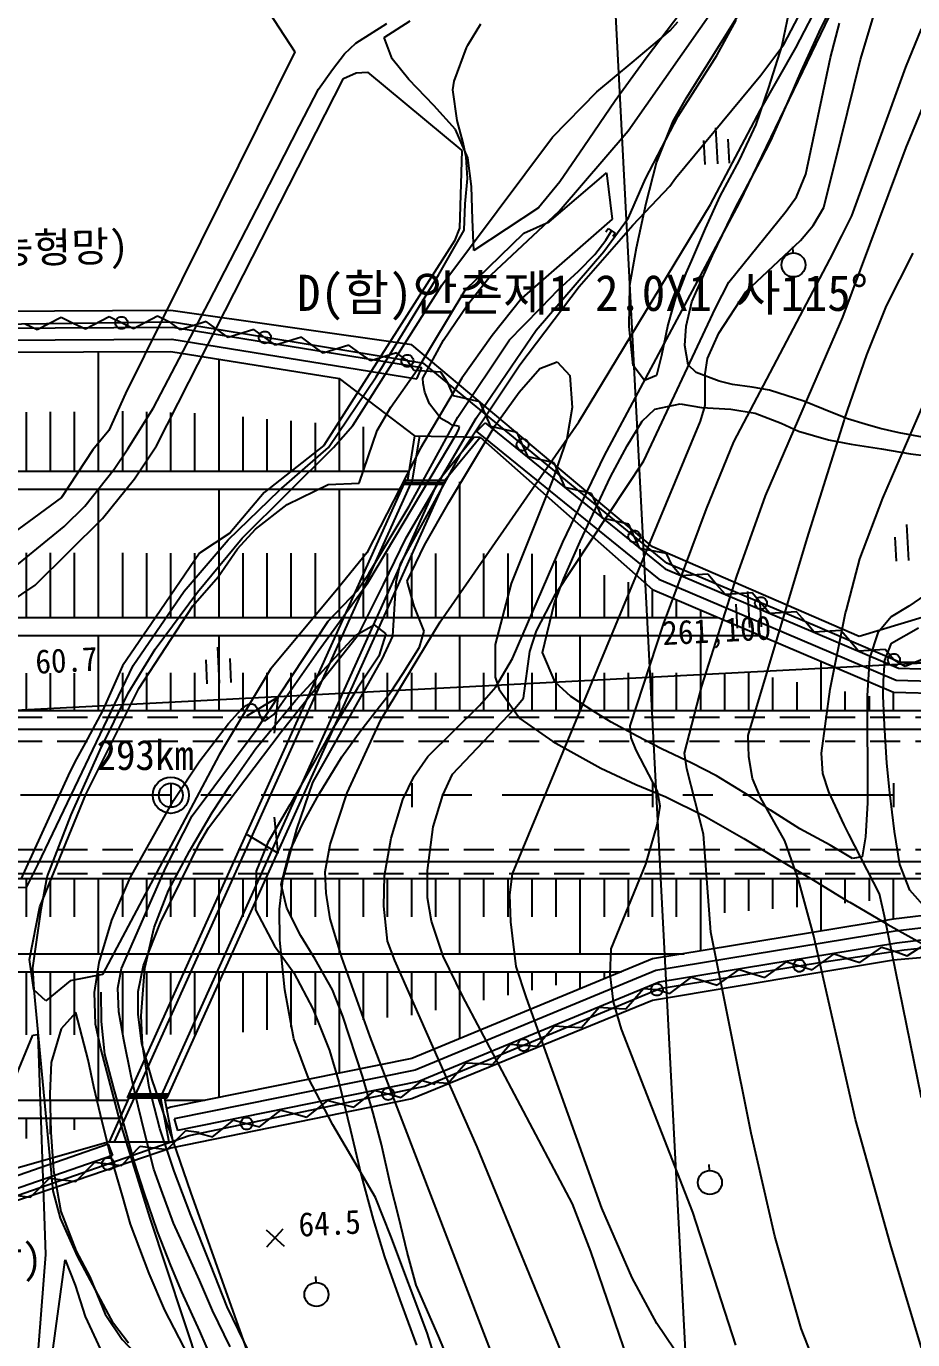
# Model space of a CAD drawing. Header units: millimetres. Extents: x 9574 to 10370, y 1103 to 1809.
# Drawn here: x 9746.5 to 9820.1, y 1427 to 1536.1 of the extents above; entities that cross this region are included whole.
import ezdxf
from ezdxf.xclip import XClip

# ---------------------------------------------------------------- set-up
doc = ezdxf.new("R2010")
doc.units = ezdxf.units.MM
doc.header["$LTSCALE"] = 10
doc.header["$MEASUREMENT"] = 0
doc.header["$XCLIPFRAME"] = 2
doc.linetypes.add('CENTER', pattern=[2, 1.25, -0.25, 0.25, -0.25])
doc.linetypes.add('HIDDEN', pattern=[0.375, 0.25, -0.125])
doc.layers.add('TZ-BASE', color=253, linetype='Continuous')
doc.layers.add('TZ-CABL', color=4, linetype='Continuous')
doc.styles.add('HANA', font='GulimChe.ttf')
doc.linetypes.add('ZIGZAG', pattern='A,0.0001,-0.2,[131,ltypeshp.shx,S=0.2,R=0,X=-0.2,Y=0],-0.4,[131,ltypeshp.shx,S=0.2,R=180,X=0.2,Y=0],-0.2', length=0.8001)

# ---------------------------------------------------------------- blocks, each defined once
blk = doc.blocks.new('JD-SDKSDK43SA')
at = {"layer": 'TZ-BASE'}
for p, q in [((152.83, -239.5), (125.38, 286.16)), ((103.02, 72.98, 59.58), (110.29, 61.74, 59.58)), ((150.91, 62.35, 65), (155.43, 71.05, 65)), ((137.96, 55.18, 63), (145.44, 65.85, 63)), ((147.21, 49.21, 67), (155.48, 66.34, 67)), ((151.89, 62.07, 66), (154.03, 66.2, 66)), ((153.82, 63.38, 71.21), (154.96, 65.67, 71.21)), ((142.35, 65.01, 61.94), (139.46, 61.23, 61.94)), ((142.82, 57.92, 65), (147.41, 65.26, 65)), ((145.33, 61.43, 64), (146.93, 64.39, 64)), ((151.3, 64.94, 65), (150.73, 62.27, 65)), ((157.26, 61.1, 69), (158.36, 64.78, 69)), ((115.37, 62.46, 60), (117.93, 64.09, 60)), ((117.7, 62.94, 61.94), (119.87, 64.31, 61.94)), ((124.66, 62.29, 61), (125.74, 64.08, 61)), ((138.31, 60.87, 62), (141.45, 63.51, 62)), ((141.45, 63.51, 62), (142.11, 64.24, 62)), ((152.34, 60.12, 71.21), (153.82, 63.38, 71.21)), ((154.77, 61.28, 68), (155.51, 64.12, 68)), ((161.04, 60.46, 70), (162.33, 63.67, 70)), ((114.42, 61.59, 60), (115.37, 62.46, 60)), ((118.38, 61.16, 61.94), (117.7, 62.94, 61.94)), ((124.55, 62.09, 61), (124.66, 62.29, 61)), ((148.98, 59.81, 65), (150.91, 62.35, 65)), ((150.73, 62.27, 65), (149.64, 58.79, 65)), ((110.29, 61.74, 59.58), (96.24, 33.36, 59.58)), ((113.41, 60.29, 60), (114.42, 61.59, 60)), ((119.75, 59.46, 61.94), (118.38, 61.16, 61.94)), ((123.53, 59.32, 61), (124.55, 62.09, 61)), ((139.46, 61.23, 61.94), (136.89, 57.69, 61.94)), ((142.12, 56.4, 64), (145.33, 61.43, 64)), ((148.97, 56.92, 66), (151.89, 62.07, 66)), ((152.74, 51.59, 68), (154.77, 61.28, 68)), ((155.62, 54.48, 69), (157.26, 61.1, 69)), ((112.25, 58.66, 60), (113.41, 60.29, 60)), ((114.33, 59.52, 60.6), (115.39, 60, 60.6)), ((115.39, 60, 60.6), (116.34, 60.06, 60.6)), ((116.34, 60.06, 60.6), (124.15, 53.56, 60.6)), ((135.36, 58.43, 62), (138.31, 60.87, 62)), ((151.38, 57.88, 71.21), (152.34, 60.12, 71.21)), ((156.55, 48.12, 70), (161.04, 60.46, 70)), ((101.5, 34.3, 60.6), (114.33, 59.52, 60.6)), ((121.85, 57.3, 61.94), (119.75, 59.46, 61.94)), ((123.41, 58.59, 61), (123.53, 59.32, 61)), ((141.89, 51.26, 65), (148.98, 59.81, 65)), ((110.67, 55.59, 60), (112.25, 58.66, 60)), ((123.78, 56.04, 61), (123.41, 58.59, 61)), ((131.69, 54.67, 62), (135.36, 58.43, 62)), ((141.72, 55.98, 65), (142.82, 57.92, 65)), ((149.64, 58.79, 65), (148.57, 55.71, 65)), ((149.82, 54.36, 71.21), (151.38, 57.88, 71.21)), ((123.63, 55.31, 61.94), (121.85, 57.3, 61.94)), ((136.89, 57.69, 61.94), (134.3, 53.86, 61.94)), ((144.8, 49.07, 66), (148.97, 56.92, 66)), ((161.05, 53.81, 71), (162.45, 57.15, 71)), ((124.27, 54.18, 61), (123.78, 56.04, 61)), ((139.41, 51.2, 64), (142.12, 56.4, 64)), ((140.32, 52.54, 65), (141.72, 55.98, 65)), ((148.57, 55.71, 65), (147.2, 52.74, 65)), ((107.59, 49.55, 60), (110.67, 55.59, 60)), ((122.49, 42.36, 62), (131.69, 54.67, 62)), ((124.66, 52.94, 61.94), (123.63, 55.31, 61.94)), ((132.24, 48.52, 63), (137.96, 55.18, 63)), ((145.22, 55.43, 65.44), (145.38, 52.44, 65.44)), ((124.15, 53.56, 60.6), (123.97, 47.11, 60.6)), ((124.53, 53, 61), (124.27, 54.18, 61)), ((134.3, 53.86, 61.94), (132.29, 50.95, 61.94)), ((144.38, 52.38, 65.44), (144.27, 54.38, 65.44)), ((146.38, 52.49, 65.44), (146.27, 54.49, 65.44)), ((149, 52.75, 71.21), (149.82, 54.36, 71.21)), ((154.22, 48.83, 69), (155.62, 54.48, 69)), ((155.8, 39.72, 71), (161.05, 53.81, 71)), ((124.62, 51.22, 61), (124.53, 53, 61)), ((124.96, 50.55, 61.94), (124.66, 52.94, 61.94)), ((139.47, 49.17, 65), (140.32, 52.54, 65)), ((147.2, 52.74, 65), (145.58, 49.77, 65)), ((147.65, 50.22, 71.21), (149, 52.75, 71.21)), ((131.42, 47.64, 62.94), (135.96, 51.5, 62.94)), ((135.96, 51.5, 62.94), (136.18, 51.71, 62.94)), ((136.18, 51.71, 62.94), (136.65, 47.86, 62.94)), ((151.95, 49.71, 68), (152.74, 51.59, 68)), ((124.43, 49.13, 61), (124.62, 51.22, 61)), ((125.06, 47.83, 61.94), (124.96, 50.55, 61.94)), ((132.29, 50.95, 61.94), (130.52, 48.79, 61.94)), ((137.99, 47.95, 64), (139.41, 51.2, 64)), ((138.36, 47.35, 65), (141.43, 50.6, 65)), ((141.43, 50.6, 65), (141.89, 51.26, 65)), ((146.95, 48.89, 71.21), (147.65, 50.22, 71.21)), ((103.15, 40.95, 60), (107.59, 49.55, 60)), ((124.35, 46.94, 61), (124.43, 49.13, 61)), ((135.98, 28.17, 67), (147.21, 49.21, 67)), ((138.66, 45.47, 65), (139.47, 49.17, 65)), ((145.58, 49.77, 65), (144.36, 47.08, 65)), ((151.08, 48.5, 68), (151.95, 49.71, 68)), ((130.52, 48.79, 61.94), (125.16, 45.24, 61.94)), ((126.59, 43.23, 63), (132.24, 48.52, 63)), ((135.84, 34.26, 66), (144.8, 49.07, 66)), ((145.81, 46.56, 71.21), (146.95, 48.89, 71.21)), ((146.32, 42.62, 68), (151.08, 48.5, 68)), ((153.34, 47.33, 69), (154.22, 48.83, 69)), ((155.72, 46.47, 70), (156.55, 48.12, 70)), ((122.26, 43.26, 61), (124.35, 46.94, 61)), ((123.97, 47.11, 60.6), (123.54, 46.06, 60.6)), ((125.16, 45.24, 61.94), (125.06, 47.83, 61.94)), ((136.65, 47.86, 62.94), (129.14, 41.3, 62.94)), ((129.3, 46.7, 62.94), (131.42, 47.64, 62.94)), ((133.91, 42.26, 65), (138.36, 47.35, 65)), ((135.96, 45.17, 64), (137.99, 47.95, 64)), ((136.12, 46.81, 63.04), (136.32, 47.08, 63.04)), ((136.32, 47.08, 63.04), (136.89, 46.68, 63.04)), ((144.36, 47.08, 65), (143.2, 44.36, 65)), ((152.27, 46.09, 69), (153.34, 47.33, 69)), ((123.54, 46.06, 60.6), (112.7, 29.04, 60.6)), ((124.43, 41.94, 62.94), (129.3, 46.7, 62.94)), ((135.21, 44.91, 63.04), (136.11, 46.11, 63.04)), ((136.11, 46.11, 63.04), (136.6, 46.88, 63.04)), ((136.89, 46.68, 63.04), (136.69, 46.4, 63.04)), ((144.99, 44.82, 71.21), (145.81, 46.56, 71.21)), ((147.74, 41.81, 69), (152.27, 46.09, 69)), ((154.72, 44.51, 70), (155.72, 46.47, 70)), ((130.34, 38.62, 64), (135.96, 45.17, 64)), ((133.84, 43.52, 63.04), (135.21, 44.91, 63.04)), ((138.12, 42.36, 65), (138.66, 45.47, 65)), ((144.04, 42.73, 71.21), (144.99, 44.82, 71.21)), ((151.62, 45.54, 71.08), (151.65, 45.05, 71.08)), ((159.43, 40.65, 72), (161.64, 45.02, 72)), ((143.2, 44.36, 65), (142, 41.63, 65)), ((146.76, 29.36, 70), (154.72, 44.51, 70)), ((117.05, 34.75, 61), (122.26, 43.26, 61)), ((124.62, 40.74, 63), (126.59, 43.23, 63)), ((132.17, 41.97, 63.04), (133.84, 43.52, 63.04)), ((143.27, 40.97, 71.21), (144.04, 42.73, 71.21)), ((145.23, 40.46, 68), (146.32, 42.62, 68)), ((115.1, 30.7, 62), (122.49, 42.36, 62)), ((120.44, 35.33, 62.94), (124.43, 41.94, 62.94)), ((128.97, 35.75, 65), (133.91, 42.26, 65)), ((130.78, 40.53, 63.04), (132.17, 41.97, 63.04)), ((138.05, 38.93, 65), (138.12, 42.36, 65)), ((142, 41.63, 65), (141.28, 39.07, 65)), ((145.51, 38.37, 69), (147.74, 41.81, 69)), ((98.56, 32.18, 60), (103.15, 40.95, 60)), ((122.64, 37.79, 63), (124.62, 40.74, 63)), ((129.14, 41.3, 62.94), (126.69, 38.19, 62.94)), ((129.25, 38.98, 63.04), (130.78, 40.53, 63.04)), ((139.27, 27.77, 68), (145.23, 40.46, 68)), ((142.78, 38.96, 71.21), (143.27, 40.97, 71.21)), ((157.78, 36.58, 72), (159.43, 40.65, 72)), ((100, 40.27), (80, 40.16)), ((100, 40.27), (80, 40.16)), ((90.89, 39.67), (88.91, 38.65)), ((91.9, 39.19), (90.89, 39.67)), ((94.89, 39.73), (92.91, 38.7)), ((95.9, 39.24), (94.89, 39.73)), ((98.89, 39.78), (96.91, 38.75)), ((99.9, 39.29), (98.89, 39.78)), ((100.81, 38.67), (99.9, 39.33)), ((120, 37.42), (100, 40.27)), ((102.94, 39.34), (100.81, 38.67)), ((103.85, 38.68), (102.94, 39.34)), ((149.39, 24.86, 71), (155.64, 39.31, 71)), ((155.64, 39.31, 71), (155.8, 39.72, 71)), ((79.97, 38.76), (100.15, 38.87)), ((88.91, 38.65), (87.9, 39.13)), ((92.91, 38.7), (91.9, 39.19)), ((96.91, 38.75), (95.9, 39.24)), ((100.15, 38.87), (120.85, 35.53)), ((104.76, 38.03), (103.85, 38.68)), ((106.89, 38.69), (104.76, 38.03)), ((107.8, 38.03), (106.89, 38.69)), ((126.69, 38.19, 62.94), (124.16, 34.63, 62.94)), ((125.36, 31.32, 64), (130.34, 38.62, 64)), ((128.11, 37.82, 63.04), (129.25, 38.98, 63.04)), ((138.38, 35.7, 65), (138.05, 38.93, 65)), ((141.28, 39.07, 65), (140.75, 36.53, 65)), ((142.67, 37.37, 71.21), (142.78, 38.96, 71.21)), ((144.55, 36.27, 69), (145.51, 38.37, 69)), ((79.98, 37.76), (100.15, 37.87)), ((100.08, 37.87), (120.43, 34.58)), ((108.7, 37.38), (107.8, 38.03)), ((110.84, 38.04), (108.7, 37.38)), ((111.74, 37.38), (110.84, 38.04)), ((112.65, 36.73), (111.74, 37.38)), ((114.79, 37.39), (112.65, 36.73)), ((115.69, 36.73), (114.79, 37.39)), ((140, 20.64), (120, 37.42)), ((120.92, 34.65, 63), (122.64, 37.79, 63)), ((123.83, 31.4, 63.04), (128.11, 37.82, 63.04)), ((142.95, 35.74, 71.21), (142.67, 37.37, 71.21)), ((80, 36.76), (100, 36.87)), ((94, 26.93), (94, 36.84)), ((100, 36.87), (114, 34.61)), ((104, 26.93), (104, 36.22)), ((116.6, 36.08), (115.69, 36.73)), ((118.73, 36.74), (116.6, 36.08)), ((119.64, 36.08), (118.73, 36.74)), ((120.18, 35.27), (119.56, 36.2)), ((140.75, 36.53, 65), (140.32, 34.86, 65)), ((144.37, 34.99, 69), (144.55, 36.27, 69)), ((155.95, 31.25, 72), (157.78, 36.58, 72)), ((118.26, 32.23, 62.94), (120.44, 35.33, 62.94)), ((122.41, 35.14), (120.18, 35.27)), ((120.43, 34.58), (120.85, 35.53)), ((123.03, 34.2), (122.41, 35.14)), ((124.11, 28.45, 65), (128.97, 35.75, 65)), ((128.91, 33.48, 71.17), (130.64, 35.46, 71.17)), ((130.64, 35.46, 71.17), (132.09, 36, 71.17)), ((132.09, 36, 71.17), (133.13, 34.86, 71.17)), ((139.32, 34.44, 65), (138.38, 35.7, 65)), ((143.61, 35.11, 71.21), (142.95, 35.74, 71.21)), ((145.52, 34.39, 71.21), (143.61, 35.11, 71.21)), ((144.37, 32.38, 69), (144.37, 34.99, 69)), ((98.81, 29.02, 60.6), (101.5, 34.3, 60.6)), ((113.08, 28.89, 61), (117.05, 34.75, 61)), ((114, 26.93), (114, 34.61)), ((120.27, 29.86), (114, 34.61)), ((124.16, 34.63, 62.94), (120.73, 28.82, 62.94)), ((120.94, 34.19, 63), (120.92, 34.65, 63)), ((121.08, 33.47, 63), (120.94, 34.19, 63)), ((123.48, 33.18), (123.03, 34.2)), ((133.13, 34.86, 71.17), (133.33, 32.2, 71.17)), ((133.89, 31.03, 66), (135.84, 34.26, 66)), ((140.32, 34.86, 65), (139.32, 34.44, 65)), ((146.65, 34.12, 71.21), (145.52, 34.39, 71.21)), ((148.27, 33.9, 71.21), (146.65, 34.12, 71.21)), ((149.71, 33.66, 71.21), (148.27, 33.9, 71.21)), ((96.24, 33.36, 59.58), (94.85, 30.29, 59.58)), ((121.47, 32.51, 63), (121.08, 33.47, 63)), ((125.66, 32.68), (123.48, 33.18)), ((126.94, 30.72, 71.17), (128.91, 33.48, 71.17)), ((152.57, 32.72, 71.21), (149.71, 33.66, 71.21)), ((88, 26.93), (88, 31.83)), ((90, 26.93), (90, 31.85)), ((92, 26.93), (92, 31.86)), ((96, 26.93), (96, 31.89)), ((96.43, 28.77, 60), (98.56, 32.18, 60)), ((98, 26.93), (98, 31.84)), ((100, 26.93), (100, 31.79)), ((102, 26.93), (102, 31.74)), ((117.13, 30.29, 62.94), (118.26, 32.23, 62.94)), ((122.41, 31.29, 63), (121.47, 32.51, 63)), ((126.12, 31.66), (125.66, 32.68)), ((126.57, 30.64), (126.12, 31.66)), ((133.33, 32.2, 71.17), (132.88, 29.61, 71.17)), ((139.14, 31.06, 73), (140.19, 32.06, 73)), ((140.19, 32.06, 73), (142.3, 32.52, 73)), ((142.3, 32.52, 73), (144.05, 32.22, 73)), ((143.97, 31.07, 69), (144.37, 32.38, 69)), ((144.05, 32.22, 73), (146.49, 32.07, 73)), ((146.49, 32.07, 73), (148.52, 31.74, 73)), ((148.52, 31.74, 73), (150.67, 30.91, 73)), ((154.2, 32.06, 71.21), (152.57, 32.72, 71.21)), ((155.9, 31.39, 71.21), (154.2, 32.06, 71.21)), ((159.11, 24.67, 73), (162.37, 32.15, 73)), ((106, 26.93), (106, 31.42)), ((108, 26.93), (108, 31.25)), ((110, 26.93), (110, 31.09)), ((112, 26.93), (112, 30.93)), ((113.5, 28.89, 62), (115.1, 30.7, 62)), ((116, 26.93), (116, 30.61)), ((119.53, 21.39, 64), (125.36, 31.32, 64)), ((119.78, 24.01, 63.04), (123.83, 31.4, 63.04)), ((122.37, 14.41, 66), (133.89, 31.03, 66)), ((123.16, 30.89, 63), (122.41, 31.29, 63)), ((123.42, 30.71, 63), (123.16, 30.89, 63)), ((123.71, 30.68, 63), (123.42, 30.71, 63)), ((123.96, 30.64, 63), (123.71, 30.68, 63)), ((123.9, 30.4, 63), (123.96, 30.64, 63)), ((125.13, 27.71, 71.17), (126.94, 30.72, 71.17)), ((125.38, 30.22), (126.09, 30.93)), ((126.09, 30.93), (141.05, 18.82)), ((128.75, 30.14), (126.57, 30.64)), ((128.37, -6.52, 69), (143.97, 31.07, 69)), ((137.9, 29.03, 73), (139.14, 31.06, 73)), ((150.67, 30.91, 73), (152.12, 30.24, 73)), ((152.83, 21.32, 72), (155.9, 31.09, 72)), ((156.2, 31.27, 71.21), (155.9, 31.39, 71.21)), ((155.9, 31.09, 72), (155.95, 31.25, 72)), ((157.65, 30.81, 71.21), (156.2, 31.27, 71.21)), ((158.89, 30.46, 71.21), (157.65, 30.81, 71.21)), ((94.85, 30.29, 59.58), (93.52, 28.68, 59.58)), ((115.63, 25.91, 62.94), (117.13, 30.29, 62.94)), ((116.35, 17.65, 63), (123.77, 30.09, 63)), ((119.67, 26.16), (120.27, 29.86)), ((120.06, 26.16), (120.66, 29.85)), ((120.27, 29.86), (125.68, 29.75)), ((122.25, 26.16), (125.19, 29.76)), ((122.75, 26.16), (125.68, 29.75)), ((123.77, 30.09, 63), (123.9, 30.4, 63)), ((125.38, 30.22), (140.52, 17.96)), ((125.68, 29.75), (140, 17.09)), ((129.21, 29.12), (128.75, 30.14)), ((132.88, 29.61, 71.17), (131.68, 26.16, 71.17)), ((152.12, 30.24, 73), (154.61, 29.53, 73)), ((154.61, 29.53, 73), (155.92, 29.28, 73)), ((160.49, 30.09, 71.21), (158.89, 30.46, 71.21)), ((162.41, 29.75, 71.21), (160.49, 30.09, 71.21)), ((93.52, 28.68, 59.58), (90.92, 24.73, 59.58)), ((95.3, 27.08, 60), (96.43, 28.77, 60)), ((96.98, 26.28, 60.6), (98.81, 29.02, 60.6)), ((105.93, 21.35, 62), (113.5, 28.89, 62)), ((112.7, 29.04, 60.6), (107.76, 25.16, 60.6)), ((109, 25.3, 61), (113.08, 28.89, 61)), ((120.73, 28.82, 62.94), (116.28, 20.13, 62.94)), ((123.99, 28.23, 65), (124.11, 28.45, 65)), ((129.66, 28.1), (129.21, 29.12)), ((136.51, 26.46, 73), (137.9, 29.03, 73)), ((144.47, 23.8, 70), (146.76, 29.36, 70)), ((155.92, 29.28, 73), (156.49, 29.17, 73)), ((156.49, 29.17, 73), (159, 28.78, 73)), ((159, 28.78, 73), (161.41, 28.37, 73)), ((161.41, 28.37, 73), (174.87, 26.72, 73)), ((119.04, 19.17, 65), (123.99, 28.23, 65)), ((123.07, 24.33, 71.17), (125.13, 27.71, 71.17)), ((131.84, 27.6), (129.66, 28.1)), ((132.3, 26.58), (131.84, 27.6)), ((131.93, 16.71, 68), (139.27, 27.77, 68)), ((132.56, 21.01, 67), (135.98, 28.17, 67)), ((80, 26.93), (100, 26.93)), ((92.86, 24.01, 60), (95.3, 27.08, 60)), ((94.33, 22.98, 60.6), (96.98, 26.28, 60.6)), ((100, 26.93), (119.79, 26.93)), ((132.75, 25.56), (132.3, 26.58)), ((134, 21.08, 73), (136.51, 26.46, 73)), ((80, 25.43), (100, 25.43)), ((94, 14.76), (94, 25.43)), ((96.4, -25.14), (119.51, 26.16)), ((96.95, -25.14), (120.06, 26.16)), ((99.14, -25.14), (122.25, 26.16)), ((99.69, -25.14), (122.8, 26.16)), ((100, 25.43), (119.18, 25.43)), ((104, 14.76), (104, 25.43)), ((104.75, 21.21, 61), (109, 25.3, 61)), ((107.76, 25.16, 60.6), (104.91, 21.78, 60.6)), ((109.65, 24.16, 62.94), (113.07, 25.82, 62.94)), ((113.07, 25.82, 62.94), (115.63, 25.91, 62.94)), ((114, 14.76), (114, 25.43)), ((119.36, 25.83), (122.65, 25.83)), ((119.43, 25.98), (122.72, 25.98)), ((119.51, 26.16), (122.8, 26.16)), ((124, 14.76), (124, 26.04)), ((131.68, 26.16, 71.17), (130.57, 23.4, 71.17)), ((134.93, 25.06), (132.75, 25.56)), ((90.92, 24.73, 59.58), (82.13, 18.3, 59.58)), ((91.15, 22.33, 60), (92.86, 24.01, 60)), ((107.04, 22.1, 62.94), (109.65, 24.16, 62.94)), ((116.45, 18.43, 63.04), (119.78, 24.01, 63.04)), ((121.05, 20.77, 71.17), (123.07, 24.33, 71.17)), ((135.39, 24.04), (134.93, 25.06)), ((135.84, 23.02), (135.39, 24.04)), ((147, 18.21, 71), (149.39, 24.86, 71)), ((157.22, 19.65, 73), (159.11, 24.67, 73)), ((88.74, 17.45, 60.6), (94.33, 22.98, 60.6)), ((130.57, 23.4, 71.17), (129.42, 20.51, 71.17)), ((138.02, 22.52), (135.84, 23.02)), ((140.91, 14.2, 70), (144.47, 23.8, 70)), ((86.29, 18.37, 60), (91.15, 22.33, 60)), ((105.53, 20.48, 62.94), (107.04, 22.1, 62.94)), ((138.48, 21.5), (138.02, 22.52)), ((161.09, 22.49, 71.11), (161.25, 19.49, 71.11)), ((101.1, 16.95, 61), (104.75, 21.21, 61)), ((102.2, 16.88, 62), (105.93, 21.35, 62)), ((104.91, 21.78, 60.6), (102.37, 20.11, 60.6)), ((117.65, 17.52, 64), (119.53, 21.39, 64)), ((119.62, 17.79, 71.17), (121.05, 20.77, 71.17)), ((128.36, 11.37, 67), (132.56, 21.01, 67)), ((132.62, 18, 73), (134, 21.08, 73)), ((138.95, 20.51), (138.47, 21.52)), ((147.95, 4.97, 72), (152.83, 21.32, 72)), ((160.25, 19.44, 71.11), (160.14, 21.44, 71.11)), ((88, 14.76), (88, 20.14)), ((90, 14.76), (90, 20.14)), ((92, 14.76), (92, 20.13)), ((96, 14.76), (96, 20.13)), ((98, 14.76), (98, 20.12)), ((102.37, 20.11, 60.6), (98.74, 14.8, 60.6)), ((100, 14.76), (100, 20.12)), ((102, 14.76), (102, 20.11)), ((103.93, 18.15, 62.94), (105.53, 20.48, 62.94)), ((106, 14.76), (106, 20.11)), ((108, 14.76), (108, 20.1)), ((110, 14.76), (110, 20.1)), ((112, 14.76), (112, 20.1)), ((116.28, 20.13, 62.94), (113.87, 17.17, 62.94)), ((116, 14.76), (116, 20.09)), ((118, 14.76), (118, 20.09)), ((120, 14.76), (120, 20.08)), ((122, 14.76), (122, 20.08)), ((126, 14.76), (126, 20.07)), ((128, 14.76), (128, 20.07)), ((129.42, 20.51, 71.17), (128.27, 17.6, 71.17)), ((130, 14.76), (130, 20.06)), ((134, 14.76), (134, 20.45)), ((141.15, 20.09), (138.95, 20.51)), ((157.15, 13.2), (140, 20.64)), ((141.64, 19.08), (141.15, 20.09)), ((156.09, 15.39, 73), (157.22, 19.65, 73)), ((179.33, 19.84), (157.15, 13.2)), ((179.33, 19.84), (157.15, 13.2)), ((118.72, 17.7, 65), (119.04, 19.17, 65)), ((132, 14.76), (132, 19.47)), ((141.05, 18.82), (160.43, 10.55)), ((142.36, 18.23), (141.64, 19.08)), ((101.82, 15.73, 62.94), (103.93, 18.15, 62.94)), ((112.23, 11.97, 63), (116.35, 17.65, 63)), ((115.48, 16.99, 63.04), (116.45, 18.43, 63.04)), ((115.58, 13.34, 64), (117.65, 17.52, 64)), ((118.44, 13.21, 65), (118.72, 17.7, 65)), ((120.19, 15.72, 71.17), (119.62, 17.79, 71.17)), ((128.27, 17.6, 71.17), (126.92, 12.52, 71.17)), ((131.86, 15.98, 73), (132.62, 18, 73)), ((136, 14.76), (136, 18.28)), ((138, 14.76), (138, 17.69)), ((140.52, 17.96), (160.22, 9.56)), ((144.59, 18.37), (142.36, 18.23)), ((144.1, 9.05, 71), (147, 18.21, 71)), ((145.32, 17.52), (144.59, 18.37)), ((146.05, 16.67), (145.32, 17.52)), ((0, 2.51), (280, 17.13)), ((85.38, 15.19, 60.6), (88.74, 17.45, 60.6)), ((96.86, 10.77, 61), (101.1, 16.95, 61)), ((98.7, 12.13, 62), (102.2, 16.88, 62)), ((113.87, 17.17, 62.94), (111.96, 14.87, 62.94)), ((114.33, 15.78, 63.04), (115.48, 16.99, 63.04)), ((130.36, 13.67, 68), (131.93, 16.71, 68)), ((140, 14.76), (140, 17.09)), ((140, 17.09), (160, 8.56)), ((148.28, 16.81), (146.05, 16.67)), ((147.89, 16.93, 71.11), (148.05, 13.93, 71.11)), ((149, 15.96), (148.28, 16.81)), ((163.42, 17.18, 73), (161.29, 15.71, 73)), ((97.34, 8.86, 62.94), (101.82, 15.73, 62.94)), ((113.07, 14.45, 63.04), (114.33, 15.78, 63.04)), ((121.04, 13.63, 71.17), (120.19, 15.72, 71.17)), ((130.87, 11.85, 73), (131.86, 15.98, 73)), ((142, 14.76), (142, 16.24)), ((144, 14.76), (144, 15.39)), ((147.05, 13.88, 71.11), (146.95, 15.88, 71.11)), ((149.05, 13.98, 71.11), (148.94, 15.98, 71.11)), ((149.73, 15.11), (149, 15.96)), ((156.02, 15.15, 73), (156.09, 15.39, 73)), ((161.29, 15.71, 73), (159.81, 14.81, 73)), ((80, 14.76), (100, 14.76)), ((98.74, 14.8, 60.6), (95.98, 10.76, 60.6)), ((100, 14.76), (120, 14.76)), ((107.08, 5.4, 63.04), (113.07, 14.45, 63.04)), ((111.96, 14.87, 62.94), (108.27, 10.48, 62.94)), ((117.44, 6.28, 66), (122.37, 14.41, 66)), ((120, 14.76), (140, 14.76)), ((138.13, 5.76, 70), (140.91, 14.2, 70)), ((140, 14.76), (145.46, 14.76)), ((151.96, 15.25), (149.73, 15.11)), ((152.69, 14.4), (151.96, 15.25)), ((153.41, 13.55), (152.69, 14.41)), ((154.76, 8.81, 73), (156.02, 15.15, 73)), ((159.81, 14.81, 73), (158.71, 13.49, 73)), ((80, 13.26), (100, 13.26)), ((94, 7.05), (94, 13.26)), ((100, 13.26), (120, 13.26)), ((104, 7.05), (104, 13.26)), ((109.16, 5.26, 64), (115.58, 13.34, 64)), ((113.27, 11.05, 64.9), (115.36, 13.31, 64.9)), ((114, 7.05), (114, 13.26)), ((115.36, 13.31, 64.9), (116.88, 14.17, 64.9)), ((116.88, 14.17, 64.9), (117.85, 13.4, 64.9)), ((117.85, 13.4, 64.9), (117.27, 11.56, 64.9)), ((117.54, 11.31, 65), (118.44, 13.21, 65)), ((120, 13.26), (140, 13.26)), ((120.65, 12.29, 71.17), (121.04, 13.63, 71.17)), ((124, 7.05), (124, 13.26)), ((129.81, 11.94, 68), (130.36, 13.67, 68)), ((134, 7.05), (134, 13.26)), ((140, 13.26), (148.98, 13.26)), ((144, 7.05), (144, 13.26)), ((155.64, 13.68), (153.41, 13.55)), ((156.37, 12.83), (155.64, 13.68)), ((158.71, 13.49, 73), (158.01, 11.39, 73)), ((159.85, 12.64, 75.77), (162.07, 13.9, 75.77)), ((96.45, 8.47, 62), (98.7, 12.13, 62)), ((103.87, 12.3, 62.63), (104.02, 9.3, 62.63)), ((119.29, 10.15, 71.17), (120.65, 12.29, 71.17)), ((126.92, 12.52, 71.17), (126.92, 9.81, 71.17)), ((157.09, 11.98), (156.37, 12.83)), ((159.32, 12.11), (157.09, 11.98)), ((159.3, 11.23, 75.77), (159.85, 12.64, 75.77)), ((160.04, 11.25), (159.32, 12.11)), ((103.02, 9.25, 62.63), (102.92, 11.25, 62.63)), ((105.02, 9.36, 62.63), (104.92, 11.35, 62.63)), ((108.56, 6.72, 63), (112.23, 11.97, 63)), ((110.36, 7.87, 64.9), (113.27, 11.05, 64.9)), ((111.79, 1.07, 65), (117.54, 11.31, 65)), ((117.27, 11.56, 64.9), (115.51, 8.91, 64.9)), ((126.99, 9.02, 67), (128.36, 11.37, 67)), ((129.29, 8.06, 68), (129.81, 11.94, 68)), ((131.92, 9.4, 73), (130.87, 11.85, 73)), ((154, 7.05), (154, 11.12)), ((158.01, 11.39, 73), (157.81, 8.25, 73)), ((159.17, 9.51, 75.77), (159.3, 11.23, 75.77)), ((160.97, 10.7), (160.01, 11.27)), ((163.04, 11.55), (160.97, 10.7)), ((88, 7.05), (88, 10.15)), ((88.99, -5.71, 61), (96.86, 10.77, 61)), ((90, 7.05), (90, 10.15)), ((92, 7.05), (92, 10.15)), ((95.98, 10.76, 60.6), (94.33, 7.01, 60.6)), ((96, 7.05), (96, 10.16)), ((98, 7.05), (98, 10.16)), ((100, 7.05), (100, 10.16)), ((102, 7.05), (102, 10.16)), ((108.27, 10.48, 62.94), (104, 3.35, 62.94)), ((106, 7.05), (106, 10.16)), ((108, 7.05), (108, 10.16)), ((110, 7.05), (110, 10.16)), ((112, 7.05), (112, 10.16)), ((116, 7.05), (116, 10.16)), ((118, 7.05), (118, 10.16)), ((118.23, 8.53, 71.17), (119.29, 10.15, 71.17)), ((120, 7.05), (120, 10.16)), ((122, 7.05), (122, 10.16)), ((126, 7.05), (126, 10.16)), ((128, 7.05), (128, 10.16)), ((130, 7.05), (130, 10.16)), ((132, 7.05), (132, 10.16)), ((136, 7.05), (136, 10.16)), ((138, 7.05), (138, 10.16)), ((140, 7.05), (140, 10.16)), ((142, 7.05), (142, 10.16)), ((146, 7.05), (146, 10.16)), ((148, 7.05), (148, 10.16)), ((160.43, 10.55), (179.82, 10.01)), ((92.93, 0.07, 62.94), (97.34, 8.86, 62.94)), ((115.51, 8.91, 64.9), (113.41, 5.48, 64.9)), ((125.64, 7.46, 67), (126.99, 9.02, 67)), ((126.92, 9.81, 71.17), (127.25, 8.79, 71.17)), ((127.25, 8.79, 71.17), (128.99, 6.38, 71.17)), ((133.2, 8.21, 73), (131.92, 9.4, 73)), ((142.65, 3.49, 71), (144.1, 9.05, 71)), ((150, 7.05), (150, 9.77)), ((152, 7.05), (152, 9.39)), ((154.03, 3.49, 73), (154.76, 8.81, 73)), ((159.16, 8.24, 75.77), (159.17, 9.51, 75.77)), ((160.22, 9.56), (179.91, 9.01)), ((94.12, 3.77, 62), (96.45, 8.47, 62)), ((106.32, 6.6, 63.04), (108.89, 8.14, 63.04)), ((107.05, 3.88, 64.9), (110.36, 7.87, 64.9)), ((108.89, 8.14, 63.04), (108.59, 5.15, 63.04)), ((117.32, 7.37, 71.17), (118.23, 8.53, 71.17)), ((128.56, 7.21, 68), (129.29, 8.06, 68)), ((135.12, 6.95, 73), (133.2, 8.21, 73)), ((156, 7.05), (156, 8.62)), ((157.81, 8.25, 73), (157.83, 5.63, 73)), ((158, 7.05), (158, 8.23)), ((159.25, 5.86, 75.77), (159.16, 8.24, 75.77)), ((160, 7.05), (160, 8.56)), ((160, 8.56), (180, 8)), ((80, 7.05), (100, 7.05)), ((94.33, 7.01, 60.6), (92.87, 4.33, 60.6)), ((100, 7.05), (120, 7.05)), ((104.79, 5.96, 63), (105.86, 7.15, 63)), ((105.86, 7.15, 63), (106.24, 7.46, 63)), ((106.24, 7.46, 63), (106.45, 7.58, 63)), ((106.45, 7.58, 63), (106.74, 7.6, 63)), ((106.74, 7.6, 63), (106.96, 7.5, 63)), ((106.96, 7.5, 63), (107.23, 7.15, 63)), ((107.23, 7.15, 63), (107.37, 6.69, 63)), ((107.37, 6.69, 63), (107.57, 6.27, 63)), ((107.86, 6.21, 63), (108.56, 6.72, 63)), ((115.78, 5.39, 71.17), (117.32, 7.37, 71.17)), ((120, 7.05), (140, 7.05)), ((121.35, 3.23, 67), (125.64, 7.46, 67)), ((123.39, 1.75, 68), (128.56, 7.21, 68)), ((136.57, 6.06, 73), (135.12, 6.95, 73)), ((140, 7.05), (160, 7.05)), ((160, 7.05), (180, 7.05)), ((102.41, 2.87, 63), (104.79, 5.96, 63)), ((107.57, 6.27, 63), (107.65, 6.2, 63)), ((107.65, 6.2, 63), (107.86, 6.21, 63)), ((113.41, 5.48, 64.9), (111.85, 2.67, 64.9)), ((114.65, 0.2, 66), (117.44, 6.28, 66)), ((128.99, 6.38, 71.17), (131.71, 4.47, 71.17)), ((138.72, 4.91, 73), (136.57, 6.06, 73)), ((138.23, 4.78, 70), (138.13, 5.76, 70)), ((157.83, 5.63, 73), (157.85, 2.4, 73)), ((159.46, 2.68, 75.77), (159.25, 5.86, 75.77)), ((101.77, -1.71, 63.04), (107.08, 5.4, 63.04)), ((103.13, -2.7, 64), (109.16, 5.26, 64)), ((114.2, 3.18, 71.17), (115.78, 5.39, 71.17)), ((131.71, 4.47, 71.17), (135.7, 2.26, 71.17)), ((138.64, 3.76, 70), (138.23, 4.78, 70)), ((140.73, 3.85, 73), (138.72, 4.91, 73)), ((147.99, 3.2, 72), (147.95, 4.97, 72)), ((91.73, -1.61, 62), (94.12, 3.77, 62)), ((92.87, 4.33, 60.6), (92.03, 2.79, 60.6)), ((104, 3.35, 62.94), (94.31, -14.89, 62.94)), ((104.93, 0.83, 64.9), (107.05, 3.88, 64.9)), ((140.41, 0.35, 70), (138.64, 3.76, 70)), ((143.27, 2.67, 73), (140.73, 3.85, 73)), ((142.85, 2.19, 71), (142.65, 3.49, 71)), ((154.13, 1.81, 73), (154.03, 3.49, 73)), ((92.03, 2.79, 60.6), (91.48, 1.63, 60.6)), ((100.22, -0.43, 63), (102.41, 2.87, 63)), ((111.85, 2.67, 64.9), (109.88, -0.78, 64.9)), ((112.3, 0.06, 71.17), (114.2, 3.18, 71.17)), ((120.21, 1.59, 67), (121.35, 3.23, 67)), ((135.7, 2.26, 71.17), (138.61, 0.89, 71.17)), ((144.23, -3.24, 71), (142.85, 2.19, 71)), ((145.3, 1.62, 73), (143.27, 2.67, 73)), ((148.3, 1.39, 72), (147.99, 3.2, 72)), ((157.85, 2.4, 73), (157.85, -0.63, 73)), ((159.69, 0.21, 75.77), (159.46, 2.68, 75.77)), ((91.48, 1.63, 60.6), (87.55, -6.96, 60.6)), ((119.25, -0.35, 67), (120.21, 1.59, 67)), ((122.57, 0.02, 68), (123.39, 1.75, 68)), ((148.03, -0.05, 73), (145.3, 1.62, 73)), ((148.97, -0.19, 72), (148.3, 1.39, 72)), ((154.65, 0.29, 73), (154.13, 1.81, 73)), ((89.11, -9.26, 62.94), (92.93, 0.07, 62.94)), ((100, 1), (100, -1)), ((103.44, -1.42, 64.9), (104.93, 0.83, 64.9)), ((110.46, -2.82, 65), (111.79, 1.07, 65)), ((110.95, -2.34, 71.17), (112.3, 0.06, 71.17)), ((113.24, -4.08, 66), (114.65, 0.2, 66)), ((120, 1), (120, -1)), ((121.78, -2.63, 68), (122.57, 0.02, 68)), ((138.61, 0.89, 71.17), (141.09, -0.14, 71.17)), ((140, 1), (140, -1)), ((140.62, -0.9, 70), (140.41, 0.35, 70)), ((155.91, -2.45, 73), (154.65, 0.29, 73)), ((160.08, -3, 75.77), (159.69, 0.21, 75.77)), ((160, 1), (160, -1)), ((96.63, -6.85, 63), (100.22, -0.43, 63)), ((109.88, -0.78, 64.9), (108.06, -3.92, 64.9)), ((118.3, -3.56, 67), (119.25, -0.35, 67)), ((140.39, -2.48, 70), (140.62, -0.9, 70)), ((141.09, -0.14, 71.17), (144.29, -1.71, 71.17)), ((149.8, -1.25, 73), (148.03, -0.05, 73)), ((150.97, -3.78, 72), (148.97, -0.19, 72)), ((157.85, -0.63, 73), (157.68, -3.45, 73)), ((89.73, -6.76, 62), (91.73, -1.61, 62)), ((99.59, -6.01, 63.04), (101.77, -1.71, 63.04)), ((101.55, -4.65, 64.9), (103.44, -1.42, 64.9)), ((108.91, -4.8, 63.04), (108.6, -1.81, 63.04)), ((144.29, -1.71, 71.17), (147.58, -3.6, 71.17)), ((152.23, -2.8, 73), (149.8, -1.25, 73)), ((102.39, -3.99, 64), (103.13, -2.7, 64)), ((106.33, -3.27, 63.04), (108.91, -4.8, 63.04)), ((109.31, -7.05, 65), (110.46, -2.82, 65)), ((109.87, -4.63, 71.17), (110.95, -2.34, 71.17)), ((121.31, -6.26, 68), (121.78, -2.63, 68)), ((139.44, -5.73, 70), (140.39, -2.48, 70)), ((144.85, -11.36, 71), (144.23, -3.24, 71)), ((154.76, -4.15, 73), (152.23, -2.8, 73)), ((156.31, -3.22, 73), (155.91, -2.45, 73)), ((158.84, -8.18, 73), (156.31, -3.22, 73)), ((160.54, -5.74, 75.77), (160.08, -3, 75.77)), ((99.15, -10.56, 64), (102.39, -3.99, 64)), ((108.06, -3.92, 64.9), (107.09, -6.31, 64.9)), ((112.82, -6.35, 66), (113.24, -4.08, 66)), ((117.75, -6.7, 67), (118.3, -3.56, 67)), ((147.58, -3.6, 71.17), (150.36, -5.29, 71.17)), ((152.13, -7.02, 72), (150.97, -3.78, 72)), ((156.33, -5.09, 73), (154.76, -4.15, 73)), ((157.68, -3.45, 73), (157.4, -5.11, 73)), ((99.81, -7.9, 64.9), (101.55, -4.65, 64.9)), ((109.17, -7.42, 71.17), (109.87, -4.63, 71.17)), ((150.36, -5.29, 71.17), (153.63, -7.23, 71.17)), ((156.61, -5.26, 73), (156.33, -5.09, 73)), ((157.4, -5.11, 73), (156.61, -5.26, 73)), ((88, -7.65, 61), (88.99, -5.71, 61)), ((95.9, -14.38, 63.04), (99.59, -6.01, 63.04)), ((107.09, -6.31, 64.9), (107.03, -9.51, 64.9)), ((112.89, -8.13, 66), (112.82, -6.35, 66)), ((121.3, -8.52, 68), (121.31, -6.26, 68)), ((128.14, -8.28, 69), (128.37, -6.52, 69)), ((136.57, -12.76, 70), (139.44, -5.73, 70)), ((161.37, -7.87, 75.77), (160.54, -5.74, 75.77)), ((280, -6.94), (0.01, -6.95)), ((84.12, -7.55, 61), (88, -7.65, 61)), ((88, -10.09), (88, -6.95)), ((89.22, -9.48, 62), (89.73, -6.76, 62)), ((90, -10.09), (90, -6.95)), ((92, -10.09), (92, -6.95)), ((94, -13.16), (94, -6.95)), ((95.1, -10.37, 63), (96.63, -6.85, 63)), ((96, -10.09), (96, -6.95)), ((98, -10.09), (98, -6.95)), ((100, -10.09), (100, -6.95)), ((102, -10.09), (102, -6.95)), ((104, -13.16), (104, -6.95)), ((106, -10.1), (106, -6.95)), ((108, -10.1), (108, -6.95)), ((109.03, -9.47, 65), (109.31, -7.05, 65)), ((109.63, -9.38, 71.17), (109.17, -7.42, 71.17)), ((110, -10.1), (110, -6.95)), ((112, -10.1), (112, -6.95)), ((114, -13.16), (114, -6.95)), ((116, -10.1), (116, -6.95)), ((117.69, -9.21, 67), (117.75, -6.7, 67)), ((118, -10.1), (118, -6.95)), ((120, -10.1), (120, -6.95)), ((122, -10.1), (122, -6.95)), ((124, -13.16), (124, -6.95)), ((126, -10.1), (126, -6.95)), ((128, -10.1), (128, -6.95)), ((130, -10.1), (130, -6.95)), ((132, -10.1), (132, -6.95)), ((134, -13.16), (134, -6.95)), ((136, -10.1), (136, -6.95)), ((138, -10.1), (138, -6.95)), ((140, -10.1), (140, -6.95)), ((142, -10.1), (142, -6.95)), ((144, -12.93), (144, -6.95)), ((146, -9.77), (146, -6.95)), ((148, -9.61), (148, -6.95)), ((150, -9.44), (150, -6.95)), ((152, -9.28), (152, -6.95)), ((153.37, -11.58, 72), (152.13, -7.02, 72)), ((153.63, -7.23, 71.17), (156.25, -8.82, 71.17)), ((154, -11.28), (154, -6.95)), ((156, -8.95), (156, -6.95)), ((158, -8.78), (158, -6.95)), ((160, -10.29), (160, -6.95)), ((98.6, -10.98, 64.9), (99.81, -7.9, 64.9)), ((113.23, -10.27, 66), (112.89, -8.13, 66)), ((121.65, -10.46, 68), (121.3, -8.52, 68)), ((128.22, -10.5, 69), (128.14, -8.28, 69)), ((159.27, -10.03, 73), (158.84, -8.18, 73)), ((180, -7.9), (160, -10.29)), ((162.89, -9.59, 75.77), (161.37, -7.87, 75.77)), ((88.25, -13.65, 62.94), (89.11, -9.26, 62.94)), ((88.53, -14.32, 62), (89.22, -9.48, 62)), ((107.03, -9.51, 64.9), (108.61, -12.5, 64.9)), ((109.06, -12.03, 65), (109.03, -9.47, 65)), ((110.8, -11.67, 71.17), (109.63, -9.38, 71.17)), ((118, -12.11, 67), (117.69, -9.21, 67)), ((156.25, -8.82, 71.17), (156.37, -8.89, 71.17)), ((156.37, -8.89, 71.17), (159.53, -10.73, 71.17)), ((180.12, -8.89), (160.14, -11.28)), ((94.05, -13.89, 63), (95.1, -10.37, 63)), ((97.72, -14.13, 64), (99.15, -10.56, 64)), ((114.2, -13.46, 66), (113.23, -10.27, 66)), ((122.61, -13.36, 68), (121.65, -10.46, 68)), ((128.66, -14.21, 69), (128.22, -10.5, 69)), ((160, -10.29), (140, -13.59)), ((162.33, -25.14, 73), (159.27, -10.03, 73)), ((159.53, -10.73, 71.17), (162.65, -12.48, 71.17)), ((180.24, -9.88), (160.28, -12.27)), ((97.85, -14.37, 64.9), (98.6, -10.98, 64.9)), ((111.97, -13.62, 71.17), (110.8, -11.67, 71.17)), ((160.14, -11.28), (140.28, -14.56)), ((148.19, -28.05, 71), (144.85, -11.36, 71)), ((156.57, -25.72, 72), (153.37, -11.58, 72)), ((108.61, -12.5, 64.9), (110.22, -14.76, 64.9)), ((109.45, -16.15, 65), (109.06, -12.03, 65)), ((118.61, -13.73, 67), (118, -12.11, 67)), ((136.47, -14.87, 70), (136.57, -12.76, 70)), ((160.28, -12.27), (140.55, -15.52)), ((157.21, -13.9), (159.04, -12.61)), ((159.04, -12.61), (160.1, -12.96)), ((180, -12.01), (160, -13.69)), ((180, -12.01), (160, -13.69)), ((160.1, -12.96), (161.15, -13.34)), ((161.15, -13.34), (163.03, -12.12)), ((80, -13.16), (100, -13.16)), ((88.62, -16.16, 62.94), (88.25, -13.65, 62.94)), ((93.65, -16.37, 63), (94.05, -13.89, 63)), ((97.28, -16.31, 64), (97.72, -14.13, 64)), ((100, -13.16), (120, -13.16)), ((113.41, -16.16, 71.17), (111.97, -13.62, 71.17)), ((116.54, -20.07, 66), (114.2, -13.46, 66)), ((125.44, -29.2, 67), (118.61, -13.73, 67)), ((120, -13.16), (140, -13.16)), ((140, -13.59), (120, -21.86)), ((124.23, -16.65, 68), (122.61, -13.36, 68)), ((140, -13.16), (142.61, -13.16)), ((160, -13.69), (140, -17.04)), ((160, -13.69), (140, -17.04)), ((149.31, -15.13), (151.13, -13.83)), ((151.13, -13.83), (152.19, -14.16)), ((152.19, -14.16), (153.26, -14.49)), ((153.26, -14.49), (155.07, -13.18)), ((155.07, -13.18), (156.14, -13.52)), ((156.15, -13.55), (157.21, -13.9)), ((80, -14.66), (100, -14.66)), ((88, -19.89), (88, -14.66)), ((88.66, -16.15, 62), (88.53, -14.32, 62)), ((90, -19.89), (90, -14.66)), ((94.31, -14.89, 62.94), (91.64, -15.4, 62.94)), ((92, -19.89), (92, -14.66)), ((94, -25.33), (94, -14.66)), ((95.6, -16.02, 63.04), (95.9, -14.38, 63.04)), ((96, -19.88), (96, -14.66)), ((97.54, -18.32, 64.9), (97.85, -14.37, 64.9)), ((98, -19.88), (98, -14.66)), ((100, -19.88), (100, -14.66)), ((100, -14.66), (120, -14.66)), ((102, -19.88), (102, -14.66)), ((104, -25.09), (104, -14.66)), ((106, -19.67), (106, -14.66)), ((108, -19.47), (108, -14.66)), ((110, -19.27), (110, -14.66)), ((110.22, -14.76, 64.9), (111.8, -17.75, 64.9)), ((112, -19.07), (112, -14.66)), ((114, -23.07), (114, -14.66)), ((116, -18.66), (116, -14.66)), ((118, -18.46), (118, -14.66)), ((120, -18.26), (120, -14.66)), ((120, -14.66), (137.41, -14.66)), ((140.28, -14.56), (120.29, -22.82)), ((122, -17.85), (122, -14.66)), ((124, -20.2), (124, -14.66)), ((126, -17.02), (126, -14.66)), ((128, -16.6), (128, -14.66)), ((129.54, -16.81, 69), (128.66, -14.21, 69)), ((130, -16.19), (130, -14.66)), ((132, -15.78), (132, -14.66)), ((134, -16.07), (134, -14.66)), ((136, -15.24), (136, -14.66)), ((136.76, -17.15, 70), (136.47, -14.87, 70)), ((141.44, -16.46), (143.23, -15.12)), ((143.23, -15.12), (144.3, -15.44)), ((145.36, -15.77), (147.18, -14.47)), ((147.18, -14.47), (148.24, -14.8)), ((148.24, -14.8), (149.31, -15.13)), ((89.63, -17.06, 62.94), (88.62, -16.16, 62.94)), ((90.22, -32.84, 62), (88.66, -16.15, 62)), ((91.64, -15.4, 62.94), (89.63, -17.06, 62.94)), ((94.18, -16.34, 63.78), (94.22, -18.78, 63.78)), ((95.67, -17.99, 63.04), (95.6, -16.02, 63.04)), ((97.29, -18.22, 64), (97.28, -16.31, 64)), ((110.22, -20.24, 65), (109.45, -16.15, 65)), ((114.29, -18.35, 71.17), (113.41, -16.16, 71.17)), ((140.55, -15.52), (120.59, -23.78)), ((137.79, -17.75), (139.25, -16.06)), ((139.25, -16.06), (140.36, -16.14)), ((140.36, -16.14), (141.44, -16.46)), ((144.3, -15.44), (145.36, -15.77)), ((93.73, -19.01, 63), (93.65, -16.37, 63)), ((140, -17.04), (120, -25.22)), ((140, -17.04), (120, -25.22)), ((133.34, -33.92, 68), (124.23, -16.65, 68)), ((135.78, -34.29, 69), (129.54, -16.81, 69)), ((137.43, -19.43, 70), (136.76, -17.15, 70)), ((92.11, -18.03, 62.53), (90.9, -19.4, 62.53)), ((93.12, -21.98, 62.53), (92.11, -18.03, 62.53)), ((96.09, -20.32, 63.04), (95.67, -17.99, 63.04)), ((97.6, -20.62, 64), (97.29, -18.22, 64)), ((97.65, -20.72, 64.9), (97.54, -18.32, 64.9)), ((111.8, -17.75, 64.9), (113.16, -21.2, 64.9)), ((115.9, -23.34, 71.17), (114.29, -18.35, 71.17)), ((134.09, -19.29), (135.56, -17.6)), ((135.56, -17.6), (136.67, -17.68)), ((136.67, -17.68), (137.79, -17.75)), ((90.9, -19.4, 62.53), (90.07, -22.18, 62.53)), ((94.18, -21.04, 63), (93.73, -19.01, 63)), ((94.22, -18.78, 63.78), (94.5, -21.5, 63.78)), ((130.4, -20.83), (131.86, -19.14)), ((131.86, -19.14), (132.98, -19.22)), ((132.98, -19.22), (134.09, -19.29)), ((143.33, -34.63, 70), (137.43, -19.43, 70)), ((86.15, -25.71, 61.05), (88.53, -19.91, 61.05)), ((88.53, -19.91, 61.05), (88.96, -19.86, 61.05)), ((88.96, -19.86, 61.05), (89.6, -38.15, 61.05)), ((96.69, -23.33, 63.04), (96.09, -20.32, 63.04)), ((98.45, -23.62, 64), (97.6, -20.62, 64)), ((98.19, -24.25, 64.9), (97.65, -20.72, 64.9)), ((111.43, -23.49, 65), (110.22, -20.24, 65)), ((129.71, -54.34, 66), (116.54, -20.07, 66)), ((126.71, -22.37), (128.17, -20.68)), ((128.17, -20.68), (129.29, -20.75)), ((95.79, -27.12, 63), (94.18, -21.04, 63)), ((94.5, -21.5, 63.78), (95.27, -24.44, 63.78)), ((113.16, -21.2, 64.9), (113.96, -23.84, 64.9)), ((129.29, -20.75), (130.4, -20.83)), ((90.07, -22.18, 62.53), (89.96, -24.81, 62.53)), ((93.59, -24.22, 62.53), (93.12, -21.98, 62.53)), ((120, -21.86), (100, -25.9)), ((120.29, -22.82), (100.27, -26.87)), ((123.02, -23.91), (124.48, -22.22)), ((124.48, -22.22), (125.59, -22.29)), ((125.59, -22.29), (126.71, -22.37)), ((97.03, -24.79, 63.04), (96.69, -23.33, 63.04)), ((101.67, -32.97, 64), (98.45, -23.62, 64)), ((120.59, -23.78), (100.54, -27.83)), ((113.45, -27.37, 65), (111.43, -23.49, 65)), ((113.96, -23.84, 64.9), (114.92, -27.82, 64.9)), ((116.79, -26.39, 71.17), (115.9, -23.34, 71.17)), ((119.12, -25.09), (120.87, -23.7)), ((120.87, -23.7), (121.95, -23.99)), ((121.9, -23.83), (123.02, -23.91)), ((89.96, -24.81, 62.53), (90.02, -27.99, 62.53)), ((94.29, -27.13, 62.53), (93.59, -24.22, 62.53)), ((95.27, -24.44, 63.78), (96.12, -27.47, 63.78)), ((96.49, -24.95), (99.78, -24.95)), ((96.55, -24.8), (99.85, -24.8)), ((97.81, -27.99, 63.04), (97.03, -24.79, 63.04)), ((99.09, -27.67, 64.9), (98.19, -24.25, 64.9)), ((115.2, -25.91), (116.95, -24.52)), ((116.95, -24.52), (118.04, -24.81)), ((118.04, -24.81), (119.12, -25.09)), ((80, -25.33), (96.42, -25.33)), ((96.51, -25.14), (94.87, -28.79)), ((96.95, -25.14), (95.3, -28.79)), ((96.4, -25.14), (99.69, -25.14)), ((99.14, -25.14), (99.83, -28.79)), ((99.48, -25.15), (100.17, -28.79)), ((99.51, -25.33), (100, -25.33)), ((100, -25.9), (99.64, -26.03)), ((120, -25.22), (100, -29.3)), ((120, -25.22), (100, -29.3)), ((100, -25.33), (102.82, -25.33)), ((107.37, -27.55), (109.12, -26.16)), ((109.12, -26.16), (110.21, -26.44)), ((111.29, -26.73), (113.04, -25.34)), ((113.04, -25.34), (114.12, -25.63)), ((114.12, -25.63), (115.2, -25.91)), ((156.85, -26.94, 72), (156.57, -25.72, 72)), ((80, -26.83), (95.75, -26.83)), ((88, -28.51), (88, -26.83)), ((90, -28.15), (90, -26.83)), ((92, -27.8), (92, -26.83)), ((94.98, -29.85, 62.53), (94.29, -27.13, 62.53)), ((98.28, -35.12, 63), (95.79, -27.12, 63)), ((100.27, -26.87), (100.54, -27.83)), ((103.46, -28.37), (105.21, -26.98)), ((105.21, -26.98), (106.29, -27.26)), ((106.29, -27.26), (107.37, -27.55)), ((110.21, -26.44), (111.29, -26.73)), ((117.49, -29, 71.17), (116.79, -26.39, 71.17)), ((159.75, -37.32, 72), (156.85, -26.94, 72)), ((90.02, -27.99, 62.53), (90.25, -31.15, 62.53)), ((96.12, -27.47, 63.78), (96.96, -30.51, 63.78)), ((98.59, -31.04, 63.04), (97.81, -27.99, 63.04)), ((100.28, -31.23, 64.9), (99.09, -27.67, 64.9)), ((99.68, -29.43), (101.24, -27.83)), ((101.24, -27.83), (102.34, -27.97)), ((102.37, -28.08), (103.46, -28.37)), ((116.99, -33.41, 65), (113.45, -27.37, 65)), ((114.92, -27.82, 64.9), (115.79, -31.55, 64.9)), ((150.14, -36.62, 71), (148.19, -28.05, 71)), ((94.87, -28.79), (80, -33.05)), ((94.8, -28.99), (80.2, -34.04)), ((100, -29.3), (80.57, -35.93)), ((100, -29.3), (80.57, -35.93)), ((94.8, -28.99), (95.15, -29.93)), ((94.8, -28.99), (95.15, -29.93)), ((94.87, -28.79), (100.17, -28.79)), ((95.9, -30.75), (97.46, -29.15)), ((97.46, -29.15), (98.57, -29.29)), ((98.57, -29.29), (99.68, -29.43)), ((118.24, -32.35, 71.17), (117.49, -29, 71.17)), ((134.92, -52.33, 67), (125.44, -29.2, 67)), ((95.15, -29.93), (80.39, -35.04)), ((92.12, -32.07), (93.68, -30.47)), ((93.68, -30.47), (94.79, -30.61)), ((95.97, -33.26, 62.53), (94.98, -29.85, 62.53)), ((96.96, -30.51, 63.78), (97.75, -32.99, 63.78)), ((90.25, -31.15, 62.53), (90.85, -34.57, 62.53)), ((94.79, -30.61), (95.9, -30.75)), ((99.19, -32.75, 63.04), (98.59, -31.04, 63.04)), ((101.65, -34.87, 64.9), (100.28, -31.23, 64.9)), ((115.79, -31.55, 64.9), (116.79, -35.23, 64.9)), ((144.68, -30.66, 70.89), (144.71, -31.16, 70.89)), ((88.35, -33.39), (89.91, -31.79)), ((89.91, -31.79), (91.02, -31.93)), ((91.02, -31.93), (92.12, -32.07)), ((118.93, -35.08, 71.17), (118.24, -32.35, 71.17)), ((87.24, -33.25), (88.35, -33.39)), ((90.84, -35.13, 62), (90.22, -32.84, 62)), ((96.65, -35.62, 62.53), (95.97, -33.26, 62.53)), ((97.75, -32.99, 63.78), (98.85, -36.24, 63.78)), ((100.23, -35.54, 63.04), (99.19, -32.75, 63.04)), ((116, -73.27, 64), (101.67, -32.97, 64)), ((118.27, -36.62, 65), (116.99, -33.41, 65)), ((90.85, -34.57, 62.53), (92.15, -37.85, 62.53)), ((103.28, -38.97, 64.9), (101.65, -34.87, 64.9)), ((134.86, -37.89, 68), (133.34, -33.92, 68)), ((138.3, -40.09, 69), (135.78, -34.29, 69)), ((146.9, -45.66, 70), (143.33, -34.63, 70)), ((92.24, -38.27, 62), (90.84, -35.13, 62)), ((98.19, -39.71, 62.53), (96.65, -35.62, 62.53)), ((106.14, -58.83, 63), (98.28, -35.12, 63)), ((101.41, -38.14, 63.04), (100.23, -35.54, 63.04)), ((116.79, -35.23, 64.9), (117.75, -38.34, 64.9)), ((119.63, -37.95, 71.17), (118.93, -35.08, 71.17)), ((98.85, -36.24, 63.78), (99.98, -39.05, 63.78)), ((107.91, -36.1, 64.51), (109.4, -37.44, 64.51)), ((107.98, -37.51, 64.51), (109.32, -36.02, 64.51)), ((121.29, -44.66, 65), (118.27, -36.62, 65)), ((152.34, -44.3, 71), (150.14, -36.62, 71)), ((89.6, -38.15, 61.05), (87.76, -61.44, 61.05)), ((92.15, -37.85, 62.53), (93.27, -40, 62.53)), ((102.39, -40.27, 63.04), (101.41, -38.14, 63.04)), ((120.37, -40.68, 71.17), (119.63, -37.95, 71.17)), ((139.03, -49.97, 68), (134.86, -37.89, 68)), ((166.09, -58.45, 72), (159.75, -37.32, 72)), ((89.39, -52.01, 61.27), (91.22, -38.59, 61.27)), ((91.22, -38.59, 61.27), (92.04, -40.68, 61.27)), ((95.25, -43.88, 62), (92.24, -38.27, 62)), ((99.98, -39.05, 63.78), (100.88, -41.24, 63.78)), ((104.68, -42.48, 64.9), (103.28, -38.97, 64.9)), ((117.75, -38.34, 64.9), (119.02, -41.9, 64.9)), ((93.27, -40, 62.53), (94.55, -43.09, 62.53)), ((99.51, -42.76, 62.53), (98.19, -39.71, 62.53)), ((103.46, -42.79, 63.04), (102.39, -40.27, 63.04)), ((112.01, -39.96, 64.23), (112.04, -40.46, 64.23)), ((140.36, -43.86, 69), (138.3, -40.09, 69)), ((92.04, -40.68, 61.27), (92.87, -43.3, 61.27)), ((100.88, -41.24, 63.78), (102.37, -44.52, 63.78)), ((122.22, -44.91, 71.17), (120.37, -40.68, 71.17)), ((106.57, -46.37, 64.9), (104.68, -42.48, 64.9)), ((119.02, -41.9, 64.9), (120.41, -45.66, 64.9)), ((92.87, -43.3, 61.27), (94.16, -46.02, 61.27)), ((94.55, -43.09, 62.53), (95.96, -45.2, 62.53)), ((101.47, -46.57, 62.53), (99.51, -42.76, 62.53)), ((104.92, -45.81, 63.04), (103.46, -42.79, 63.04)), ((96.47, -45.5, 62), (95.25, -43.88, 62)), ((102.37, -44.52, 63.78), (103.44, -46.95, 63.78)), ((122.72, -49.21, 65), (121.29, -44.66, 65)), ((142.55, -47.1, 69), (140.36, -43.86, 69)), ((154.12, -48.8, 71), (152.34, -44.3, 71)), ((95.96, -45.2, 62.53), (97.87, -47.22, 62.53)), ((123.66, -48.35, 71.17), (122.22, -44.91, 71.17))]:
    blk.add_line(p, q, dxfattribs=at)
at = {"layer": 'TZ-BASE', "ltscale": 0.2}
for p, q in [((100.13, 39.29), (59.91, 38.77)), ((121.01, 35.86), (100.13, 39.29)), ((141.19, 19.27), (121.01, 35.86)), ((153.5, 14.06), (141.19, 19.27)), ((160.51, 11.05), (153.5, 14.06)), ((180.13, 10.66), (160.51, 11.05)), ((160.88, -12.85), (180.54, -10.74)), ((153.69, -13.91), (160.88, -12.85)), ((140.59, -16.04), (153.69, -13.91)), ((121.1, -24.17), (140.59, -16.04)), ((101.53, -28.26), (121.1, -24.17)), ((80.53, -35.59), (101.53, -28.26))]:
    blk.add_line(p, q, dxfattribs=at)
at = {"layer": 'TZ-BASE', "linetype": 'CENTER', "flags": 128}
blk.add_lwpolyline([(700, 0), (280, 0), (0, 0)], dxfattribs=at)
at = {"layer": 'TZ-BASE'}
for centre, radius in [((151.7, 44.05, 71.08), 1), ((95.9, 39.24), 0.5), ((107.8, 38.03), 0.5), ((119.64, 36.08), 0.5), ((129.21, 29.12), 0.5), ((138.48, 21.5), 0.5), ((149, 15.96), 0.5), ((160.04, 11.25), 0.5), ((100, 0), 1.5), ((100, 0), 1), ((152.19, -14.16), 0.5), ((140.36, -16.14), 0.5), ((129.29, -20.75), 0.5), ((118.04, -24.81), 0.5), ((106.29, -27.26), 0.5), ((94.79, -30.61), 0.5), ((144.76, -32.16, 70.89), 1), ((112.09, -41.46, 64.23), 1)]:
    blk.add_circle(centre, radius, dxfattribs=at)
at = {"layer": 'TZ-BASE', "style": 'HANA'}
for s, height, rotation, p in [('방호울타리(능형망)', 2.5, 1.2751, (68.18, 43.76)), ('D(함)안촌제1 2.0X1 사115%%d', 3, 359.9972, (110.48, 40.23, 60.6)), ('261,100', 2, 2.9893, (140.86, 12.47)), ('60.7', 2, 2.9893, (88.8, 10.09, 60.68)), ('64.5', 2, 2.9893, (110.65, -36.66, 64.51)), ('방호울타리(능형망)', 2.5, 1.2751, (61, -40.36))]:
    blk.add_text(s, height=height, rotation=rotation, dxfattribs=at).set_placement(p)
blk.add_text('293km', height=2.5, dxfattribs=at).set_placement((93.83, 2.1))

msp = doc.modelspace()

# ---------------------------------------------------------------- linework, layer by layer
at = {"layer": 'TZ-CABL', "linetype": 'HIDDEN', "elevation": -59.38}
for points in [[(9700.29, 1478.76), (9846.6, 1478.76)], [(9700.54, 1477.76), (9846.35, 1477.76)], [(9700.29, 1476.76), (9846.6, 1476.76)], [(9700.3, 1467.76), (9846.61, 1467.76)], [(9700.55, 1466.76), (9846.36, 1466.76)], [(9700.3, 1465.76), (9846.61, 1465.76)]]:
    msp.add_lwpolyline(points, dxfattribs=at)
at = {"layer": 'TZ-CABL', "linetype": 'ZIGZAG', "ltscale": 0.5, "elevation": -59.38}
for points in [[(9700.54, 1477.76), (9846.35, 1477.76)], [(9700.55, 1466.76), (9846.36, 1466.76)]]:
    msp.add_lwpolyline(points, dxfattribs=at)

# ---------------------------------------------------------------- block references
at = {"layer": 'TZ-BASE'}
ref = msp.add_blockref('JD-SDKSDK43SA', (9658.47, 1472.26, -59.38), dxfattribs=at)
XClip(ref).set_block_clipping_path([(-0.0310036678, 75), (699.9999999929, 75.0000000632), (699.9999999987, -74.9999999368), (0.0310036678, -75)])

doc.saveas('drawing.dxf')
